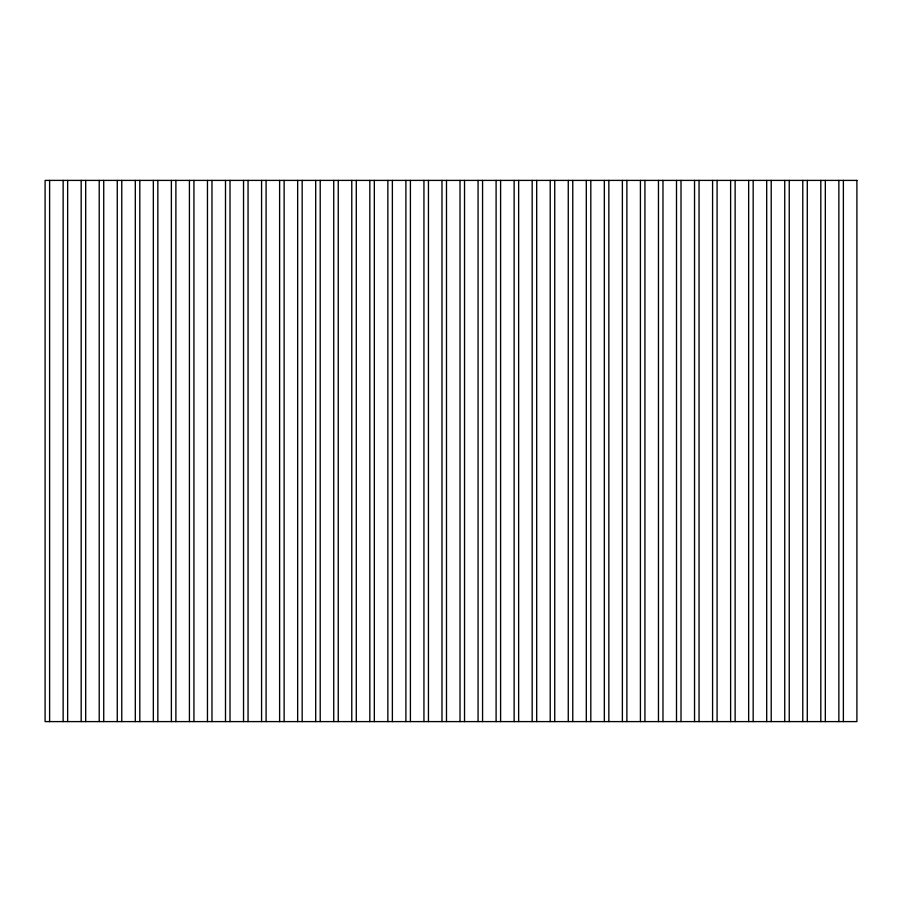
<?xml version="1.0" encoding="UTF-8"?>
<svg xmlns="http://www.w3.org/2000/svg" width="902" height="902" viewBox="0 0 902 902"><rect width="100%" height="100%" fill="white"/><g stroke="black" fill="none" stroke-linecap="round" stroke-linejoin="round"><path stroke-width="1.35" d="M843.37 180.4L843.37 721.6M838.86 180.4L838.86 721.6M825.33 180.4L825.33 721.6M820.82 180.4L820.82 721.6M807.29 180.4L807.29 721.6M802.78 180.4L802.78 721.6M789.25 180.4L789.25 721.6M784.74 180.4L784.74 721.6M771.21 180.4L771.21 721.6M766.7 180.4L766.7 721.6M753.17 180.4L753.17 721.6M748.66 180.4L748.66 721.6M735.13 180.4L735.13 721.6M730.62 180.4L730.62 721.6M717.09 180.4L717.09 721.6M712.58 180.4L712.58 721.6M699.05 180.4L699.05 721.6M694.54 180.4L694.54 721.6M681.01 180.4L681.01 721.6M676.5 180.4L676.5 721.6M662.97 180.4L662.97 721.6M658.46 180.4L658.46 721.6M644.93 180.4L644.93 721.6M640.42 180.4L640.42 721.6M626.89 180.4L626.89 721.6M622.38 180.4L622.38 721.6M608.85 180.4L608.85 721.6M604.34 180.4L604.34 721.6M590.81 180.4L590.81 721.6M586.3 180.4L586.3 721.6M572.77 180.4L572.77 721.6M568.26 180.4L568.26 721.6M554.73 180.4L554.73 721.6M550.22 180.4L550.22 721.6M536.69 180.4L536.69 721.6M532.18 180.4L532.18 721.6M518.65 180.4L518.65 721.6M514.14 180.4L514.14 721.6M500.61 180.4L500.61 721.6M496.1 180.4L496.1 721.6M482.57 180.4L482.57 721.6M478.06 180.4L478.06 721.6M464.53 180.4L464.53 721.6M460.02 180.4L460.02 721.6M446.49 180.4L446.49 721.6M441.98 180.4L441.98 721.6M428.45 180.4L428.45 721.6M423.94 180.4L423.94 721.6M410.41 180.4L410.41 721.6M405.9 180.4L405.9 721.6M392.37 180.4L392.37 721.6M387.86 180.4L387.86 721.6M374.33 180.4L374.33 721.6M369.82 180.4L369.82 721.6M356.29 180.4L356.29 721.6M351.78 180.4L351.78 721.6M338.25 180.4L338.25 721.6M333.74 180.4L333.74 721.6M320.21 180.4L320.21 721.6M315.7 180.4L315.7 721.6M302.17 180.4L302.17 721.6M297.66 180.4L297.66 721.6M284.13 180.4L284.13 721.6M279.62 180.4L279.62 721.6M266.09 180.4L266.09 721.6M261.58 180.4L261.58 721.6M248.05 180.4L248.05 721.6M243.54 180.4L243.54 721.6M230.01 180.4L230.01 721.6M225.5 180.4L225.5 721.6M211.97 180.4L211.97 721.6M207.46 180.4L207.46 721.6M193.93 180.4L193.93 721.6M189.42 180.4L189.42 721.6M175.89 180.4L175.89 721.6M171.38 180.4L171.38 721.6M157.85 180.4L157.85 721.6M153.34 180.4L153.34 721.6M139.81 180.4L139.81 721.6M135.3 180.4L135.3 721.6M121.77 180.4L121.77 721.6M117.26 180.4L117.26 721.6M103.73 180.4L103.73 721.6M99.22 180.4L99.22 721.6M85.69 180.4L85.69 721.6M81.18 180.4L81.18 721.6M67.65 180.4L67.65 721.6M63.14 180.4L63.14 721.6M49.61 180.4L49.61 721.6M856.9 180.4L45.1 180.4L45.1 721.6L856.9 721.6L856.9 180.4"/></g></svg>
